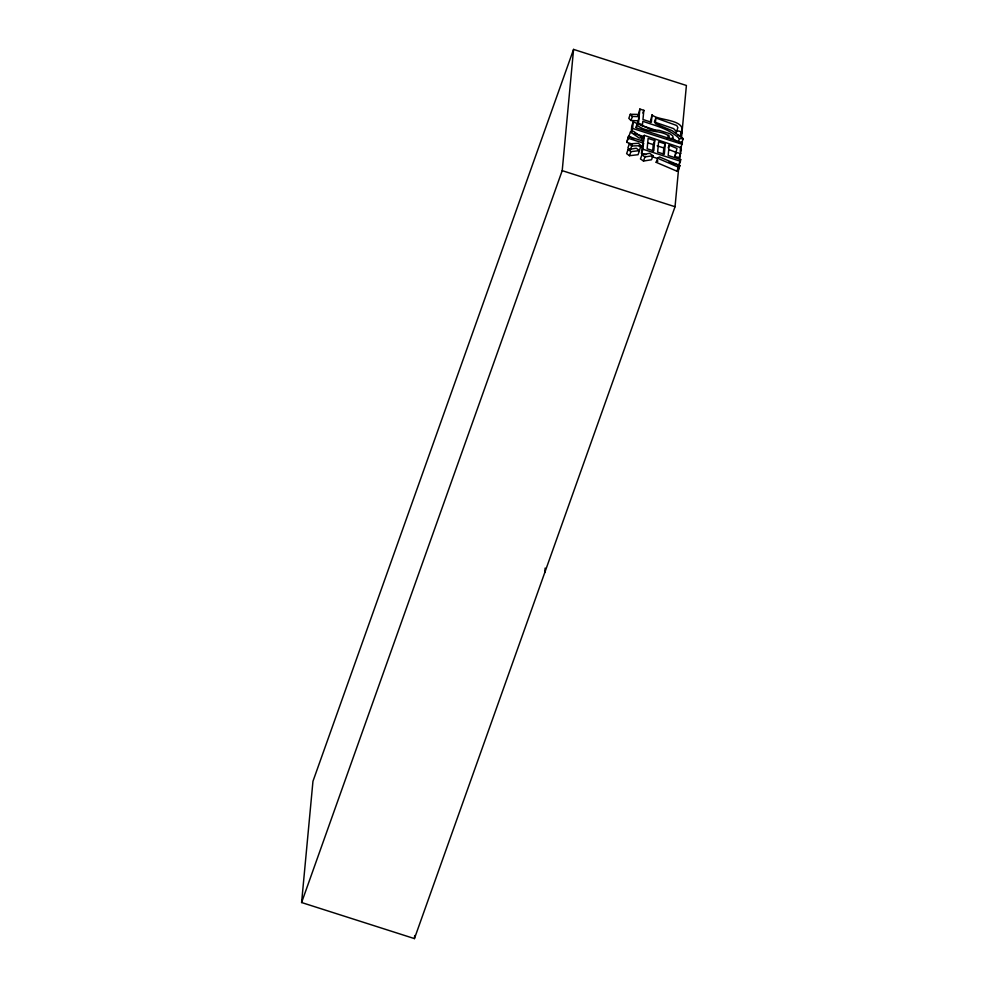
<?xml version="1.0" encoding="UTF-8"?>
<svg xmlns="http://www.w3.org/2000/svg" width="988" height="988" viewBox="0 0 988 988"><rect width="100%" height="100%" fill="white"/><g stroke="black" fill="none" stroke-linecap="round" stroke-linejoin="round"><path stroke-width="1.48" d="M678.781 166.824L675.039 206.727L414.429 938.6L301.599 902.526L312.961 781.273L573.571 49.4L686.401 85.474L681.51 137.665M414.429 938.6L414.713 935.525M301.599 902.526L562.209 170.652L573.571 49.4M544.734 572.657L545.166 568.063M632.382 144.137L626.849 142.371L628.479 136.443L643.694 141.309L644.25 135.356L679.991 147.422L681.387 149.793L679.411 157.66L674.977 156.586L675.619 153.202L674.977 151.905L668.962 149.608M626.849 142.371L628.479 136.443M633.222 121.857L631.777 125.933L631.159 132.503L632.604 128.428L633.222 121.857L651.438 129.601L659.465 130.391L669.876 133.713L672.84 135.974L673.149 138.987L668.592 138.036L669.209 136.134C659.811 129.305 646.041 133.269 636.815 124.883L635.852 127.6M636.815 124.883L636.531 127.971L682.387 142.63L680.781 148.373L680.942 146.706M637.433 123.426L639.137 116.67L632.406 116.436L630.282 114.275L628.825 118.35L630.949 120.511L637.68 120.746M638.137 115.905L639.854 109.05L643.83 110.323L642.966 119.499L651.351 122.253L652.043 114.892C658.625 121.376 690.167 118.474 680.399 135.936L677.99 135.356M639.137 116.67L638.507 123.364L642.484 124.636L642.805 121.302C655.489 125.735 669.543 128.934 679.435 138.666L683.264 138.678L681.806 142.754L679.262 142.741M639.854 109.05L639.199 115.979L637.692 114.398L630.282 114.275M645.831 154.708L641.496 153.325L642.064 147.237L643.521 143.161L628.306 138.295M642.521 142.408L644.25 135.356M641.496 153.325L642.953 149.25L643.521 143.161M650.314 121.907L652.043 114.892M652.586 152.004L653.278 144.594L654.735 140.518L648.116 138.406L647.152 148.78L653.76 150.892L654.735 140.518M676.064 133.405L677.879 127.526L676.694 125.488L655.847 117.967L655.316 123.624L672.186 130.712L683.264 138.678M663.269 153.893L663.825 147.965L665.27 143.89L658.601 141.753L657.638 152.14L664.294 154.264L665.27 143.89M674.977 156.586L676.953 148.447L669.148 145.125L668.172 155.499L680.695 159.513L679.077 165.342L668.962 162.106M679.497 159.142L679.929 154.548M680.213 151.473L680.646 146.866M680.399 135.936L680.818 132.614M679.411 157.66L679.756 155.141M630.949 120.511L632.406 116.436M641.237 140.37L642.212 137.653L633.555 131.318L630.443 131.972L628.998 136.048L633.641 139.123M639.619 149.768L641.064 145.693L638.409 143.285L629.331 143.89L627.886 147.965L629.455 149.349M628.084 149.546L626.627 153.634L629.48 155.709L638.05 154.696L639.495 150.621L636.284 148.237L628.084 149.546L630.937 151.633L639.495 150.621M642.855 113.04L643.83 110.323M630.233 150.04L631.69 145.965L629.331 143.89M629.48 155.709L630.937 151.633M641.928 154.844L640.471 158.932L643.484 161.032L651.524 159.76L652.982 155.684L649.61 153.276L641.928 154.844L644.942 156.956L652.982 155.684M655.847 117.967L654.402 122.043L673.618 128.613L676.422 131.602M643.484 161.032L644.942 156.956M656.168 162.316L657.613 158.241L659.404 156.931L679.954 165.614L678.509 169.689L676.928 171.196L656.168 162.316L657.946 161.007M667.098 139.32L668.543 135.245M668.172 147.842L669.148 145.125M678.472 141.383L679.435 138.666M679.25 163.588L680.695 159.513M676.928 171.196L678.373 167.12L679.954 165.614M642.212 137.653L639.285 138.073L630.443 131.972M631.69 145.965L641.064 145.693M676.422 152.51L680.868 153.585M677.027 130.688L681.844 131.861M632.604 128.428L682.239 144.297M634.074 133.442L644.287 136.702M647.992 142.902L653.278 144.594M657.156 145.829L663.825 147.965M639.298 146.348L642.064 147.237M642.953 149.25L680.534 161.266M651.623 156.561L657.403 158.413M562.209 170.652L675.039 206.727M641.348 125.377L654.636 129.823M657.613 158.241L678.373 167.12M672.198 137.974L677.076 141.914"/></g></svg>
